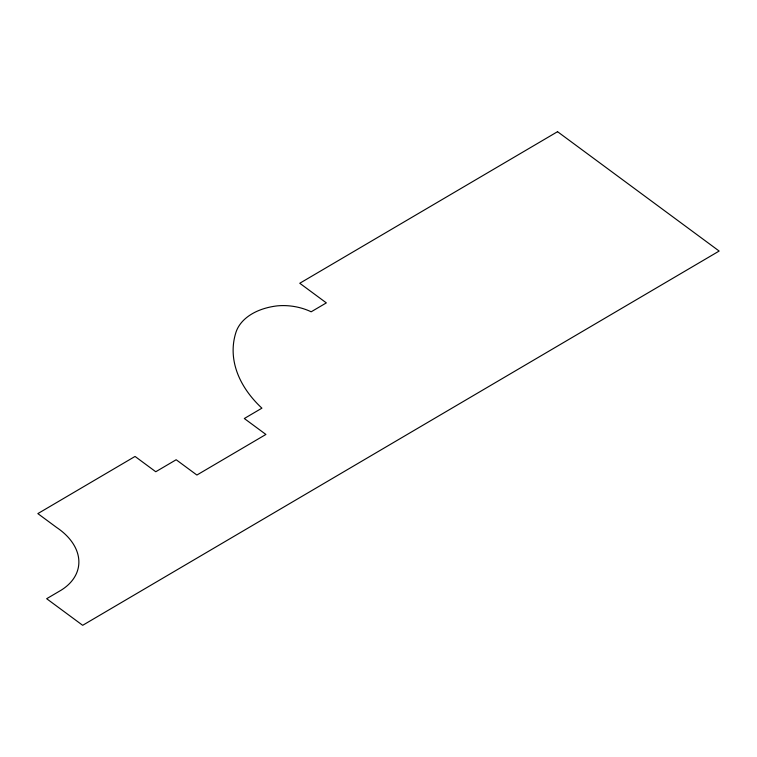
<?xml version="1.0" encoding="UTF-8"?>
<svg xmlns="http://www.w3.org/2000/svg" width="757" height="757" viewBox="0 0 757 757"><rect width="100%" height="100%" fill="white"/><g stroke="black" fill="none" stroke-linecap="round" stroke-linejoin="round"><path stroke-width="1.14" d="M557.54 131.69L299.772 283.26L326.343 302.885L311.174 311.799A44.124 28.889 8.6 0 0 277.289 305.866A60.683 39.733 8.6 0 0 235.664 333.26A136.307 89.25 8.6 0 0 261.913 408.165L244.312 418.517L265.906 434.452L196.886 475.036L176.173 459.745L155.762 471.743L135.049 456.443L37.85 513.606L56.586 527.44A65.916 43.158 8.6 0 1 61.09 590.223L46.66 598.711L82.674 625.31L719.15 251.05L557.54 131.69"/></g></svg>
